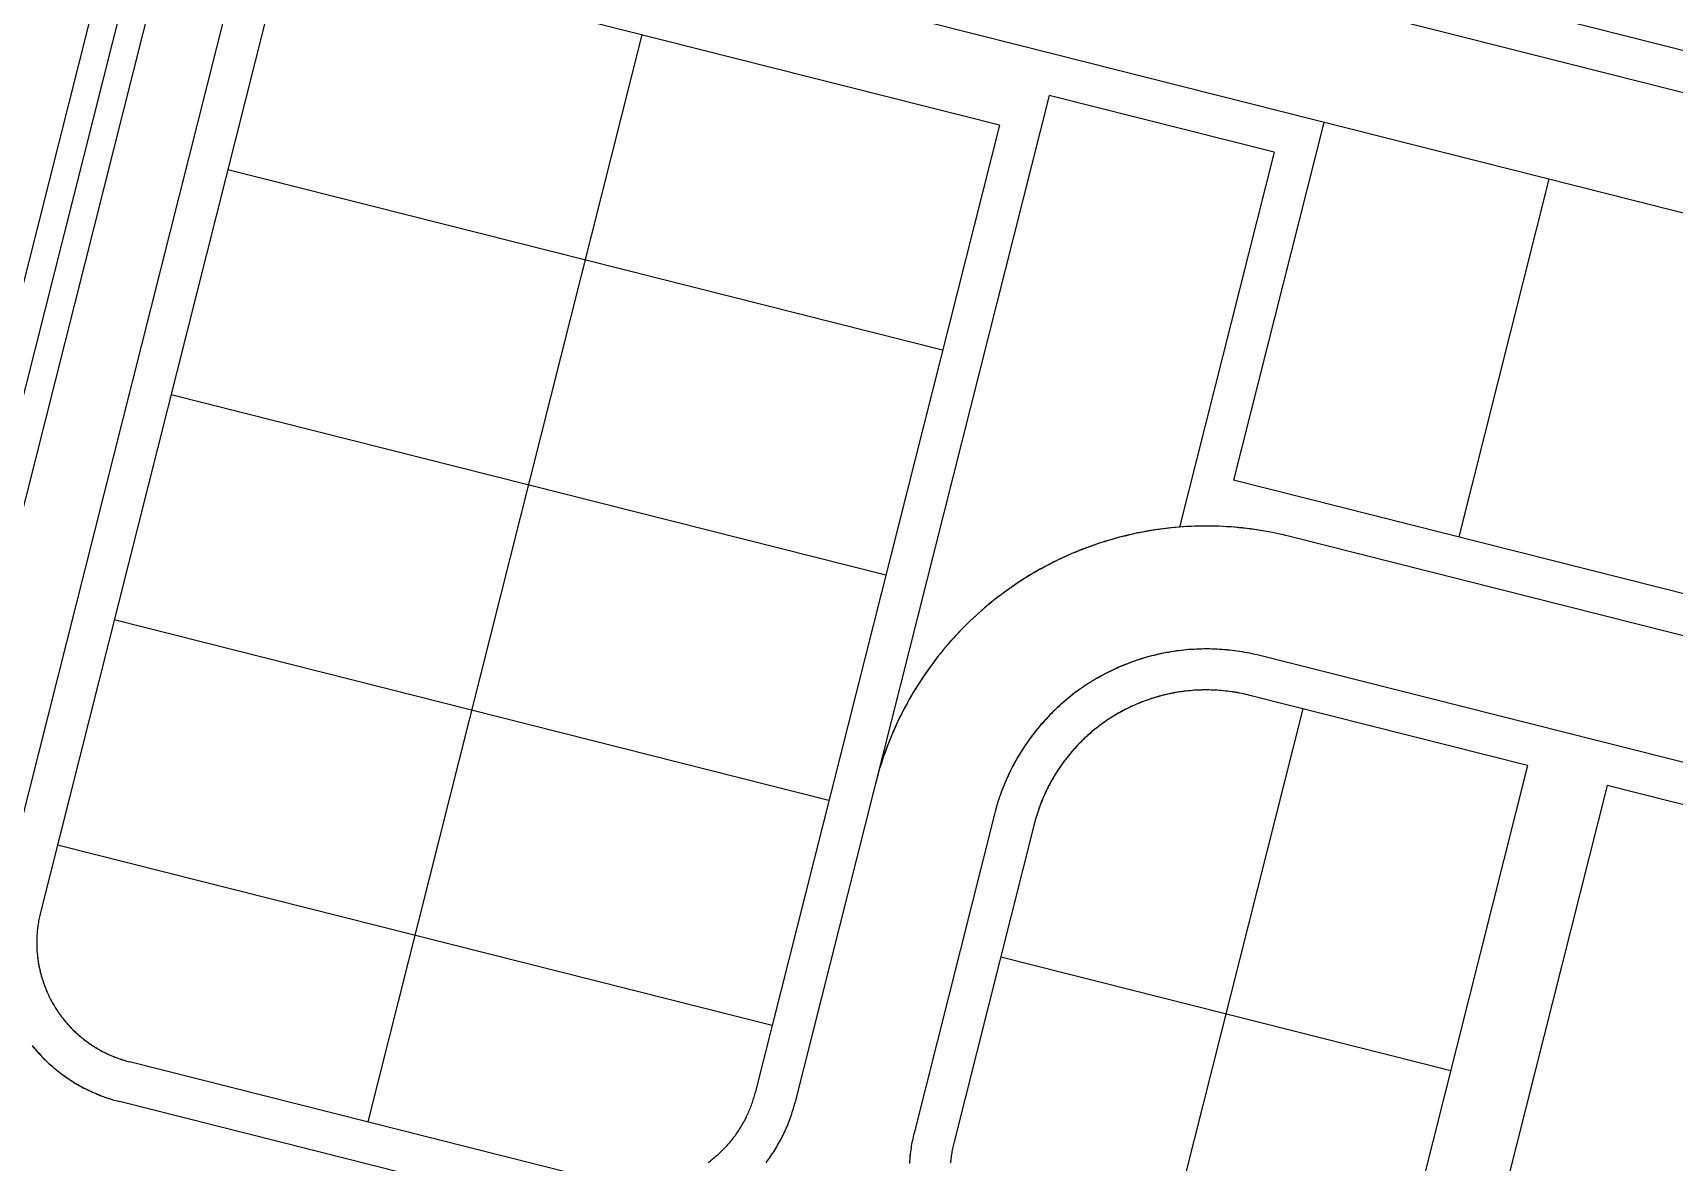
# Model space of a CAD drawing. Header units: metres. Extents: x 680594 to 684853, y 828874 to 830078.
# Drawn here: x 683904.6 to 684024.9, y 829315.2 to 829397.9 of the extents above; entities that cross this region are included whole.
import ezdxf

# ---------------------------------------------------------------- set-up
doc = ezdxf.new("R2010")
doc.units = ezdxf.units.M
doc.layers.add('PLOT_LINES', color=7, linetype='Continuous')

msp = doc.modelspace()

# ---------------------------------------------------------------- linework, layer by layer
at = {"layer": 'PLOT_LINES'}
for points in [[(683921.11, 829439.45), (683872.87, 829248.26)], [(683921.11, 829439.45), (683872.87, 829248.26)], [(683915.26, 829424.43), (683873.75, 829259.93)], [(683915.26, 829424.43), (683873.75, 829259.93)], [(683919.14, 829423.45), (683877.63, 829258.95)], [(683919.14, 829423.45), (683877.63, 829258.95)], [(684196.84, 829353.37), (683936.1, 829419.17)], [(684196.84, 829353.37), (683936.1, 829419.17)], [(684196.11, 829350.46), (683935.37, 829416.26)], [(684196.11, 829350.46), (683935.37, 829416.26)], [(683921.53, 829410.47), (683902.29, 829334.2)], [(683921.53, 829410.47), (683902.29, 829334.2)], [(683976.91, 829396.95), (683924.55, 829410.16)], [(683976.91, 829396.95), (683924.55, 829410.16)], [(683923.08, 829404.34), (683905.2, 829333.47)], [(683923.08, 829404.34), (683905.2, 829333.47)], [(683975.44, 829391.13), (683923.08, 829404.34)], [(683975.44, 829391.13), (683923.08, 829404.34)], [(683949.26, 829397.74), (683929.17, 829318.14)], [(683949.26, 829397.74), (683929.17, 829318.14)], [(684144.57, 829354.64), (683976.91, 829396.95)], [(684144.57, 829354.64), (683976.91, 829396.95)], [(683979.08, 829393.3), (683960.46, 829319.52)], [(683979.08, 829393.3), (683960.46, 829319.52)], [(683995.57, 829389.14), (683979.08, 829393.3)], [(683995.57, 829389.14), (683979.08, 829393.3)], [(683999.21, 829391.32), (683992.6, 829365.14)], [(683999.21, 829391.32), (683992.6, 829365.14)], [(683975.44, 829391.13), (683957.56, 829320.26)], [(683975.44, 829391.13), (683957.56, 829320.26)], [(683995.57, 829389.14), (683988.64, 829361.69)], [(683995.57, 829389.14), (683988.64, 829361.69)], [(683971.28, 829374.65), (683918.92, 829387.86)], [(683971.28, 829374.65), (683918.92, 829387.86)], [(684015.69, 829387.16), (684009.09, 829360.98)], [(684015.69, 829387.16), (684009.09, 829360.98)], [(683967.12, 829358.16), (683914.76, 829371.37)], [(683967.12, 829358.16), (683914.76, 829371.37)], [(684124.47, 829331.87), (683992.6, 829365.14)], [(684124.47, 829331.87), (683992.6, 829365.14)], [(683996.72, 829361.01), (683996.43, 829361.08), (683996.15, 829361.14), (683995.86, 829361.21), (683995.57, 829361.27), (683995.29, 829361.32), (683995, 829361.38), (683994.71, 829361.43), (683994.42, 829361.47), (683994.13, 829361.52), (683993.84, 829361.56), (683993.55, 829361.59), (683993.26, 829361.63), (683992.97, 829361.66), (683992.67, 829361.68), (683992.38, 829361.7), (683992.09, 829361.72), (683991.8, 829361.74), (683991.5, 829361.75), (683991.21, 829361.76), (683990.92, 829361.77), (683990.62, 829361.77), (683990.33, 829361.77), (683990.04, 829361.76), (683989.75, 829361.75), (683989.45, 829361.74), (683989.16, 829361.73), (683988.87, 829361.71), (683988.58, 829361.69), (683988.28, 829361.66), (683987.99, 829361.63), (683987.7, 829361.6), (683987.41, 829361.56), (683987.12, 829361.52), (683986.83, 829361.48), (683986.54, 829361.44), (683986.25, 829361.39), (683985.96, 829361.33), (683985.68, 829361.28), (683985.39, 829361.22), (683985.1, 829361.16), (683984.82, 829361.09), (683984.53, 829361.02), (683984.25, 829360.95), (683983.96, 829360.87), (683983.68, 829360.79), (683983.4, 829360.71), (683983.12, 829360.62), (683982.84, 829360.53), (683982.56, 829360.44), (683982.29, 829360.35), (683982.01, 829360.25), (683981.74, 829360.14), (683981.46, 829360.04), (683981.19, 829359.93), (683980.92, 829359.82), (683980.65, 829359.7), (683980.38, 829359.58), (683980.12, 829359.46), (683979.85, 829359.34), (683979.59, 829359.21), (683979.32, 829359.08), (683979.06, 829358.95), (683978.8, 829358.81), (683978.55, 829358.67), (683978.29, 829358.53), (683978.04, 829358.38), (683977.78, 829358.23), (683977.53, 829358.08), (683977.28, 829357.93), (683977.04, 829357.77), (683976.79, 829357.61), (683976.55, 829357.45), (683976.31, 829357.28), (683976.07, 829357.11), (683975.83, 829356.94), (683975.6, 829356.76), (683975.36, 829356.59), (683975.13, 829356.41), (683974.9, 829356.22), (683974.67, 829356.04), (683974.45, 829355.85), (683974.23, 829355.66), (683974.01, 829355.47), (683973.79, 829355.27), (683973.57, 829355.07), (683973.36, 829354.87), (683973.15, 829354.67), (683972.94, 829354.46), (683972.73, 829354.26), (683972.53, 829354.04), (683972.33, 829353.83), (683972.13, 829353.62), (683971.93, 829353.4), (683971.74, 829353.18), (683971.55, 829352.96), (683971.36, 829352.73), (683971.17, 829352.51), (683970.99, 829352.28), (683970.81, 829352.05), (683970.63, 829351.81), (683970.46, 829351.58), (683970.29, 829351.34), (683970.12, 829351.1), (683969.95, 829350.86), (683969.79, 829350.62), (683969.63, 829350.37), (683969.47, 829350.13), (683969.31, 829349.88), (683969.16, 829349.63), (683969.01, 829349.37), (683968.86, 829349.12), (683968.72, 829348.86), (683968.58, 829348.61), (683968.44, 829348.35), (683968.31, 829348.09), (683968.18, 829347.83), (683968.05, 829347.56), (683967.93, 829347.3), (683967.8, 829347.03), (683967.68, 829346.76), (683967.57, 829346.49), (683967.46, 829346.22), (683967.35, 829345.95), (683967.24, 829345.68), (683967.14, 829345.4), (683967.04, 829345.13), (683966.94, 829344.85), (683966.85, 829344.57), (683966.76, 829344.29), (683966.67, 829344.01), (683966.59, 829343.73), (683966.51, 829343.45), (683966.43, 829343.17), (683966.36, 829342.88)], [(683996.72, 829361.01), (683996.43, 829361.08), (683996.15, 829361.14), (683995.87, 829361.21), (683995.58, 829361.27), (683995.3, 829361.32), (683995.01, 829361.38), (683994.72, 829361.43), (683994.44, 829361.47), (683994.15, 829361.51), (683993.86, 829361.55), (683993.57, 829361.59), (683993.28, 829361.62), (683992.99, 829361.65), (683992.7, 829361.68), (683992.41, 829361.7), (683992.12, 829361.72), (683991.83, 829361.74), (683991.54, 829361.75), (683991.25, 829361.76), (683990.96, 829361.77), (683990.67, 829361.77), (683990.38, 829361.77), (683990.09, 829361.76), (683989.8, 829361.76), (683989.51, 829361.74), (683989.22, 829361.73), (683988.93, 829361.71), (683988.64, 829361.69), (683988.35, 829361.67), (683988.06, 829361.64), (683987.77, 829361.61), (683987.48, 829361.57), (683987.19, 829361.53), (683986.9, 829361.49), (683986.62, 829361.45), (683986.33, 829361.4), (683986.04, 829361.35), (683985.76, 829361.29), (683985.47, 829361.24), (683985.19, 829361.17), (683984.9, 829361.11), (683984.62, 829361.04), (683984.34, 829360.97), (683984.06, 829360.9), (683983.78, 829360.82), (683983.5, 829360.74), (683983.22, 829360.65), (683982.94, 829360.57), (683982.67, 829360.48), (683982.39, 829360.38), (683982.12, 829360.28), (683981.84, 829360.18), (683981.57, 829360.08), (683981.3, 829359.97), (683981.03, 829359.86), (683980.76, 829359.75), (683980.5, 829359.64), (683980.23, 829359.52), (683979.97, 829359.39), (683979.7, 829359.27), (683979.44, 829359.14), (683979.18, 829359.01), (683978.93, 829358.87), (683978.67, 829358.74), (683978.41, 829358.6), (683978.16, 829358.45), (683977.91, 829358.31), (683977.66, 829358.16), (683977.41, 829358.01), (683977.17, 829357.85), (683976.92, 829357.69), (683976.68, 829357.53), (683976.44, 829357.37), (683976.2, 829357.2), (683975.96, 829357.03), (683975.73, 829356.86), (683975.49, 829356.69), (683975.26, 829356.51), (683975.04, 829356.33), (683974.81, 829356.15), (683974.58, 829355.96), (683974.36, 829355.78), (683974.14, 829355.59), (683973.92, 829355.39), (683973.71, 829355.2), (683973.5, 829355), (683973.28, 829354.8), (683973.08, 829354.6), (683972.87, 829354.39), (683972.67, 829354.19), (683972.46, 829353.98), (683972.26, 829353.76), (683972.07, 829353.55), (683971.87, 829353.33), (683971.68, 829353.11), (683971.49, 829352.89), (683971.31, 829352.67), (683971.12, 829352.44), (683970.94, 829352.22), (683970.76, 829351.99), (683970.59, 829351.75), (683970.42, 829351.52), (683970.25, 829351.28), (683970.08, 829351.05), (683969.91, 829350.81), (683969.75, 829350.56), (683969.59, 829350.32), (683969.44, 829350.08), (683969.28, 829349.83), (683969.13, 829349.58), (683968.98, 829349.33), (683968.84, 829349.08), (683968.7, 829348.82), (683968.56, 829348.57), (683968.42, 829348.31), (683968.29, 829348.05), (683968.16, 829347.79), (683968.03, 829347.53), (683967.91, 829347.27), (683967.79, 829347), (683967.67, 829346.73), (683967.56, 829346.47), (683967.45, 829346.2), (683967.34, 829345.93), (683967.23, 829345.66), (683967.13, 829345.38), (683967.03, 829345.11), (683966.94, 829344.84), (683966.85, 829344.56), (683966.76, 829344.28), (683966.67, 829344.01), (683966.59, 829343.73), (683966.51, 829343.45), (683966.43, 829343.17), (683966.36, 829342.88)], [(684115.89, 829330.93), (683996.72, 829361.01)], [(684115.89, 829330.93), (683996.72, 829361.01)], [(683962.96, 829341.68), (683910.6, 829354.89)], [(683962.96, 829341.68), (683910.6, 829354.89)], [(683994.51, 829352.28), (683994.33, 829352.33), (683994.15, 829352.37), (683993.97, 829352.41), (683993.78, 829352.45), (683993.6, 829352.48), (683993.41, 829352.52), (683993.23, 829352.55), (683993.04, 829352.58), (683992.86, 829352.61), (683992.67, 829352.63), (683992.49, 829352.66), (683992.3, 829352.68), (683992.11, 829352.7), (683991.93, 829352.71), (683991.74, 829352.73), (683991.55, 829352.74), (683991.37, 829352.75), (683991.18, 829352.76), (683990.99, 829352.76), (683990.8, 829352.77), (683990.62, 829352.77), (683990.43, 829352.77), (683990.24, 829352.76), (683990.05, 829352.76), (683989.87, 829352.75), (683989.68, 829352.74), (683989.49, 829352.73), (683989.3, 829352.72), (683989.12, 829352.7), (683988.93, 829352.68), (683988.74, 829352.66), (683988.56, 829352.64), (683988.37, 829352.61), (683988.19, 829352.58), (683988, 829352.56), (683987.82, 829352.52), (683987.63, 829352.49), (683987.45, 829352.45), (683987.26, 829352.42), (683987.08, 829352.38), (683986.9, 829352.33), (683986.72, 829352.29), (683986.53, 829352.24), (683986.35, 829352.19), (683986.17, 829352.14), (683985.99, 829352.09), (683985.81, 829352.04), (683985.64, 829351.98), (683985.46, 829351.92), (683985.28, 829351.86), (683985.1, 829351.79), (683984.93, 829351.73), (683984.75, 829351.66), (683984.58, 829351.59), (683984.41, 829351.52), (683984.23, 829351.45), (683984.06, 829351.37), (683983.89, 829351.29), (683983.72, 829351.21), (683983.55, 829351.13), (683983.38, 829351.05), (683983.22, 829350.96), (683983.05, 829350.88), (683982.89, 829350.79), (683982.72, 829350.69), (683982.56, 829350.6), (683982.4, 829350.51), (683982.24, 829350.41), (683982.08, 829350.31), (683981.92, 829350.21), (683981.76, 829350.11), (683981.61, 829350), (683981.45, 829349.9), (683981.3, 829349.79), (683981.15, 829349.68), (683981, 829349.57), (683980.85, 829349.45), (683980.7, 829349.34), (683980.55, 829349.22), (683980.41, 829349.1), (683980.26, 829348.98), (683980.12, 829348.86), (683979.98, 829348.74), (683979.84, 829348.61), (683979.7, 829348.48), (683979.57, 829348.35), (683979.43, 829348.22), (683979.3, 829348.09), (683979.17, 829347.96), (683979.03, 829347.82), (683978.91, 829347.69), (683978.78, 829347.55), (683978.65, 829347.41), (683978.53, 829347.27), (683978.41, 829347.13), (683978.29, 829346.98), (683978.17, 829346.84), (683978.05, 829346.69), (683977.93, 829346.55), (683977.82, 829346.4), (683977.71, 829346.25), (683977.6, 829346.09), (683977.49, 829345.94), (683977.38, 829345.79), (683977.28, 829345.63), (683977.18, 829345.47), (683977.07, 829345.32), (683976.98, 829345.16), (683976.88, 829345), (683976.78, 829344.84), (683976.69, 829344.67), (683976.6, 829344.51), (683976.51, 829344.35), (683976.42, 829344.18), (683976.33, 829344.01), (683976.25, 829343.84), (683976.17, 829343.68), (683976.09, 829343.51), (683976.01, 829343.34), (683975.93, 829343.16), (683975.86, 829342.99), (683975.79, 829342.82), (683975.72, 829342.64), (683975.65, 829342.47), (683975.58, 829342.29), (683975.52, 829342.12), (683975.46, 829341.94), (683975.4, 829341.76), (683975.34, 829341.58), (683975.29, 829341.41), (683975.23, 829341.23), (683975.18, 829341.05), (683975.13, 829340.86), (683975.09, 829340.68)], [(683994.51, 829352.28), (683994.33, 829352.33), (683994.15, 829352.37), (683993.97, 829352.41), (683993.79, 829352.45), (683993.61, 829352.48), (683993.42, 829352.52), (683993.24, 829352.55), (683993.06, 829352.58), (683992.87, 829352.61), (683992.69, 829352.63), (683992.5, 829352.65), (683992.32, 829352.68), (683992.13, 829352.69), (683991.95, 829352.71), (683991.76, 829352.73), (683991.58, 829352.74), (683991.39, 829352.75), (683991.2, 829352.76), (683991.02, 829352.76), (683990.83, 829352.77), (683990.64, 829352.77), (683990.46, 829352.77), (683990.27, 829352.76), (683990.09, 829352.76), (683989.9, 829352.75), (683989.71, 829352.74), (683989.53, 829352.73), (683989.34, 829352.72), (683989.16, 829352.7), (683988.97, 829352.68), (683988.79, 829352.66), (683988.6, 829352.64), (683988.42, 829352.62), (683988.23, 829352.59), (683988.05, 829352.56), (683987.87, 829352.53), (683987.68, 829352.5), (683987.5, 829352.46), (683987.32, 829352.43), (683987.14, 829352.39), (683986.95, 829352.35), (683986.77, 829352.3), (683986.59, 829352.26), (683986.41, 829352.21), (683986.23, 829352.16), (683986.05, 829352.11), (683985.88, 829352.05), (683985.7, 829352), (683985.52, 829351.94), (683985.35, 829351.88), (683985.17, 829351.82), (683985, 829351.75), (683984.82, 829351.69), (683984.65, 829351.62), (683984.48, 829351.55), (683984.3, 829351.48), (683984.13, 829351.4), (683983.96, 829351.33), (683983.79, 829351.25), (683983.63, 829351.17), (683983.46, 829351.09), (683983.29, 829351), (683983.13, 829350.92), (683982.96, 829350.83), (683982.8, 829350.74), (683982.64, 829350.65), (683982.48, 829350.55), (683982.32, 829350.46), (683982.16, 829350.36), (683982, 829350.26), (683981.85, 829350.16), (683981.69, 829350.06), (683981.54, 829349.95), (683981.38, 829349.85), (683981.23, 829349.74), (683981.08, 829349.63), (683980.93, 829349.52), (683980.78, 829349.4), (683980.64, 829349.29), (683980.49, 829349.17), (683980.35, 829349.05), (683980.21, 829348.93), (683980.07, 829348.81), (683979.93, 829348.69), (683979.79, 829348.56), (683979.65, 829348.44), (683979.52, 829348.31), (683979.38, 829348.18), (683979.25, 829348.05), (683979.12, 829347.91), (683978.99, 829347.78), (683978.87, 829347.64), (683978.74, 829347.51), (683978.62, 829347.37), (683978.49, 829347.23), (683978.37, 829347.09), (683978.25, 829346.94), (683978.14, 829346.8), (683978.02, 829346.65), (683977.91, 829346.51), (683977.79, 829346.36), (683977.68, 829346.21), (683977.57, 829346.06), (683977.47, 829345.91), (683977.36, 829345.75), (683977.26, 829345.6), (683977.15, 829345.44), (683977.05, 829345.28), (683976.96, 829345.13), (683976.86, 829344.97), (683976.77, 829344.81), (683976.67, 829344.65), (683976.58, 829344.48), (683976.49, 829344.32), (683976.41, 829344.15), (683976.32, 829343.99), (683976.24, 829343.82), (683976.16, 829343.65), (683976.08, 829343.49), (683976, 829343.32), (683975.93, 829343.15), (683975.85, 829342.98), (683975.78, 829342.8), (683975.71, 829342.63), (683975.65, 829342.46), (683975.58, 829342.28), (683975.52, 829342.11), (683975.46, 829341.93), (683975.4, 829341.76), (683975.34, 829341.58), (683975.28, 829341.4), (683975.23, 829341.22), (683975.18, 829341.04), (683975.13, 829340.86), (683975.09, 829340.68)], [(684113.69, 829322.21), (683994.51, 829352.28)], [(684113.69, 829322.21), (683994.51, 829352.28)], [(683993.78, 829349.37), (683993.63, 829349.41), (683993.48, 829349.44), (683993.34, 829349.48), (683993.19, 829349.51), (683993.04, 829349.54), (683992.89, 829349.57), (683992.74, 829349.59), (683992.59, 829349.62), (683992.44, 829349.64), (683992.28, 829349.66), (683992.13, 829349.68), (683991.98, 829349.69), (683991.83, 829349.71), (683991.68, 829349.72), (683991.53, 829349.73), (683991.37, 829349.74), (683991.22, 829349.75), (683991.07, 829349.76), (683990.92, 829349.76), (683990.77, 829349.77), (683990.61, 829349.77), (683990.46, 829349.77), (683990.31, 829349.76), (683990.16, 829349.76), (683990, 829349.75), (683989.85, 829349.75), (683989.7, 829349.74), (683989.55, 829349.73), (683989.4, 829349.71), (683989.24, 829349.7), (683989.09, 829349.68), (683988.94, 829349.66), (683988.79, 829349.64), (683988.64, 829349.62), (683988.49, 829349.6), (683988.34, 829349.57), (683988.19, 829349.54), (683988.04, 829349.51), (683987.89, 829349.48), (683987.74, 829349.45), (683987.59, 829349.42), (683987.44, 829349.38), (683987.3, 829349.34), (683987.15, 829349.3), (683987, 829349.26), (683986.86, 829349.22), (683986.71, 829349.17), (683986.57, 829349.13), (683986.42, 829349.08), (683986.28, 829349.03), (683986.13, 829348.98), (683985.99, 829348.92), (683985.85, 829348.87), (683985.71, 829348.81), (683985.57, 829348.75), (683985.43, 829348.69), (683985.29, 829348.63), (683985.15, 829348.57), (683985.01, 829348.5), (683984.87, 829348.44), (683984.74, 829348.37), (683984.6, 829348.3), (683984.47, 829348.23), (683984.33, 829348.16), (683984.2, 829348.08), (683984.07, 829348.01), (683983.94, 829347.93), (683983.81, 829347.85), (683983.68, 829347.77), (683983.55, 829347.69), (683983.42, 829347.61), (683983.29, 829347.52), (683983.17, 829347.43), (683983.04, 829347.35), (683982.92, 829347.26), (683982.8, 829347.17), (683982.68, 829347.07), (683982.56, 829346.98), (683982.44, 829346.89), (683982.32, 829346.79), (683982.2, 829346.69), (683982.09, 829346.59), (683981.97, 829346.49), (683981.86, 829346.39), (683981.75, 829346.29), (683981.63, 829346.18), (683981.53, 829346.08), (683981.42, 829345.97), (683981.31, 829345.86), (683981.2, 829345.75), (683981.1, 829345.64), (683981, 829345.53), (683980.89, 829345.42), (683980.79, 829345.3), (683980.69, 829345.19), (683980.6, 829345.07), (683980.5, 829344.95), (683980.4, 829344.83), (683980.31, 829344.71), (683980.22, 829344.59), (683980.13, 829344.47), (683980.04, 829344.35), (683979.95, 829344.22), (683979.86, 829344.1), (683979.78, 829343.97), (683979.69, 829343.84), (683979.61, 829343.71), (683979.53, 829343.58), (683979.45, 829343.45), (683979.37, 829343.32), (683979.3, 829343.19), (683979.22, 829343.06), (683979.15, 829342.92), (683979.08, 829342.79), (683979.01, 829342.65), (683978.94, 829342.52), (683978.87, 829342.38), (683978.81, 829342.24), (683978.75, 829342.1), (683978.68, 829341.97), (683978.62, 829341.83), (683978.57, 829341.68), (683978.51, 829341.54), (683978.45, 829341.4), (683978.4, 829341.26), (683978.35, 829341.11), (683978.3, 829340.97), (683978.25, 829340.83), (683978.2, 829340.68), (683978.16, 829340.54), (683978.11, 829340.39), (683978.07, 829340.24), (683978.03, 829340.1), (683977.99, 829339.95)], [(683993.78, 829349.37), (683993.63, 829349.41), (683993.49, 829349.44), (683993.34, 829349.48), (683993.19, 829349.51), (683993.04, 829349.54), (683992.89, 829349.56), (683992.74, 829349.59), (683992.59, 829349.61), (683992.45, 829349.64), (683992.3, 829349.66), (683992.15, 829349.68), (683992, 829349.69), (683991.84, 829349.71), (683991.69, 829349.72), (683991.54, 829349.73), (683991.39, 829349.74), (683991.24, 829349.75), (683991.09, 829349.76), (683990.94, 829349.76), (683990.79, 829349.77), (683990.64, 829349.77), (683990.49, 829349.77), (683990.33, 829349.77), (683990.18, 829349.76), (683990.03, 829349.76), (683989.88, 829349.75), (683989.73, 829349.74), (683989.58, 829349.73), (683989.43, 829349.71), (683989.28, 829349.7), (683989.13, 829349.68), (683988.98, 829349.67), (683988.83, 829349.65), (683988.68, 829349.62), (683988.53, 829349.6), (683988.38, 829349.58), (683988.23, 829349.55), (683988.08, 829349.52), (683987.93, 829349.49), (683987.78, 829349.46), (683987.64, 829349.43), (683987.49, 829349.39), (683987.34, 829349.35), (683987.2, 829349.31), (683987.05, 829349.27), (683986.91, 829349.23), (683986.76, 829349.19), (683986.62, 829349.14), (683986.47, 829349.1), (683986.33, 829349.05), (683986.19, 829349), (683986.05, 829348.94), (683985.9, 829348.89), (683985.76, 829348.84), (683985.62, 829348.78), (683985.48, 829348.72), (683985.35, 829348.66), (683985.21, 829348.6), (683985.07, 829348.53), (683984.93, 829348.47), (683984.8, 829348.4), (683984.66, 829348.33), (683984.53, 829348.26), (683984.4, 829348.19), (683984.26, 829348.12), (683984.13, 829348.04), (683984, 829347.97), (683983.87, 829347.89), (683983.74, 829347.81), (683983.61, 829347.73), (683983.49, 829347.65), (683983.36, 829347.57), (683983.24, 829347.48), (683983.11, 829347.39), (683982.99, 829347.31), (683982.87, 829347.22), (683982.75, 829347.13), (683982.63, 829347.03), (683982.51, 829346.94), (683982.39, 829346.85), (683982.27, 829346.75), (683982.16, 829346.65), (683982.04, 829346.55), (683981.93, 829346.45), (683981.82, 829346.35), (683981.71, 829346.25), (683981.6, 829346.14), (683981.49, 829346.04), (683981.38, 829345.93), (683981.27, 829345.82), (683981.17, 829345.72), (683981.07, 829345.61), (683980.96, 829345.49), (683980.86, 829345.38), (683980.76, 829345.27), (683980.66, 829345.15), (683980.57, 829345.04), (683980.47, 829344.92), (683980.38, 829344.8), (683980.29, 829344.68), (683980.19, 829344.56), (683980.1, 829344.44), (683980.02, 829344.32), (683979.93, 829344.19), (683979.84, 829344.07), (683979.76, 829343.94), (683979.68, 829343.82), (683979.59, 829343.69), (683979.51, 829343.56), (683979.44, 829343.43), (683979.36, 829343.3), (683979.28, 829343.17), (683979.21, 829343.04), (683979.14, 829342.9), (683979.07, 829342.77), (683979, 829342.64), (683978.93, 829342.5), (683978.87, 829342.36), (683978.8, 829342.23), (683978.74, 829342.09), (683978.68, 829341.95), (683978.62, 829341.81), (683978.56, 829341.67), (683978.5, 829341.53), (683978.45, 829341.39), (683978.4, 829341.25), (683978.34, 829341.11), (683978.3, 829340.96), (683978.25, 829340.82), (683978.2, 829340.68), (683978.16, 829340.53), (683978.11, 829340.39), (683978.07, 829340.24), (683978.03, 829340.1), (683977.99, 829339.95)], [(684014.14, 829344.23), (683993.78, 829349.37)], [(684014.14, 829344.23), (683993.78, 829349.37)], [(683997.66, 829348.39), (683986.38, 829303.7)], [(683997.66, 829348.39), (683986.38, 829303.7)], [(684014.14, 829344.23), (684002.86, 829299.54)], [(684014.14, 829344.23), (684002.86, 829299.54)], [(684019.96, 829342.77), (684008.68, 829298.07)], [(684086.78, 829325.91), (684019.96, 829342.77)], [(683975.09, 829340.68), (683969.19, 829317.32)], [(683975.09, 829340.68), (683969.19, 829317.32)], [(683977.99, 829339.95), (683972.1, 829316.59)], [(683977.99, 829339.95), (683972.1, 829316.59)], [(683958.8, 829325.2), (683906.44, 829338.41)], [(683958.8, 829325.2), (683906.44, 829338.41)], [(683905.2, 829333.47), (683905.17, 829333.37), (683905.15, 829333.26), (683905.13, 829333.16), (683905.1, 829333.06), (683905.08, 829332.96), (683905.06, 829332.85), (683905.05, 829332.75), (683905.03, 829332.65), (683905.01, 829332.54), (683905, 829332.44), (683904.99, 829332.34), (683904.98, 829332.23), (683904.96, 829332.13), (683904.96, 829332.02), (683904.95, 829331.92), (683904.94, 829331.82), (683904.93, 829331.71), (683904.93, 829331.61), (683904.93, 829331.5), (683904.92, 829331.4), (683904.92, 829331.29), (683904.92, 829331.19), (683904.93, 829331.08), (683904.93, 829330.98), (683904.93, 829330.87), (683904.94, 829330.77), (683904.94, 829330.66), (683904.95, 829330.56), (683904.96, 829330.46), (683904.97, 829330.35), (683904.98, 829330.25), (683904.99, 829330.14), (683905.01, 829330.04), (683905.02, 829329.94), (683905.04, 829329.83), (683905.06, 829329.73), (683905.07, 829329.63), (683905.09, 829329.52), (683905.11, 829329.42), (683905.14, 829329.32), (683905.16, 829329.22), (683905.18, 829329.11), (683905.21, 829329.01), (683905.24, 829328.91), (683905.26, 829328.81), (683905.29, 829328.71), (683905.32, 829328.61), (683905.36, 829328.51), (683905.39, 829328.41), (683905.42, 829328.31), (683905.46, 829328.21), (683905.49, 829328.11), (683905.53, 829328.02), (683905.57, 829327.92), (683905.61, 829327.82), (683905.65, 829327.72), (683905.69, 829327.63), (683905.73, 829327.53), (683905.78, 829327.44), (683905.82, 829327.34), (683905.87, 829327.25), (683905.92, 829327.16), (683905.96, 829327.06), (683906.01, 829326.97), (683906.06, 829326.88), (683906.12, 829326.79), (683906.17, 829326.7), (683906.22, 829326.61), (683906.28, 829326.52), (683906.33, 829326.43), (683906.39, 829326.34), (683906.45, 829326.25), (683906.51, 829326.17), (683906.57, 829326.08), (683906.63, 829326), (683906.69, 829325.91), (683906.75, 829325.83), (683906.82, 829325.75), (683906.88, 829325.66), (683906.95, 829325.58), (683907.01, 829325.5), (683907.08, 829325.42), (683907.15, 829325.34), (683907.22, 829325.26), (683907.29, 829325.19), (683907.36, 829325.11), (683907.43, 829325.03), (683907.5, 829324.96), (683907.58, 829324.88), (683907.65, 829324.81), (683907.73, 829324.74), (683907.8, 829324.67), (683907.88, 829324.6), (683907.96, 829324.53), (683908.04, 829324.46), (683908.12, 829324.39), (683908.2, 829324.32), (683908.28, 829324.26), (683908.36, 829324.19), (683908.44, 829324.13), (683908.53, 829324.06), (683908.61, 829324), (683908.7, 829323.94), (683908.78, 829323.88), (683908.87, 829323.82), (683908.96, 829323.76), (683909.04, 829323.7), (683909.13, 829323.65), (683909.22, 829323.59), (683909.31, 829323.54), (683909.4, 829323.48), (683909.49, 829323.43), (683909.58, 829323.38), (683909.68, 829323.33), (683909.77, 829323.28), (683909.86, 829323.24), (683909.95, 829323.19), (683910.05, 829323.14), (683910.14, 829323.1), (683910.24, 829323.05), (683910.34, 829323.01), (683910.43, 829322.97), (683910.53, 829322.93), (683910.63, 829322.89), (683910.72, 829322.85), (683910.82, 829322.82), (683910.92, 829322.78), (683911.02, 829322.75), (683911.12, 829322.71), (683911.22, 829322.68), (683911.32, 829322.65), (683911.42, 829322.62), (683911.52, 829322.59), (683911.62, 829322.57), (683911.72, 829322.54)], [(683905.2, 829333.47), (683905.17, 829333.37), (683905.15, 829333.26), (683905.12, 829333.16), (683905.1, 829333.06), (683905.08, 829332.95), (683905.06, 829332.85), (683905.05, 829332.75), (683905.03, 829332.64), (683905.01, 829332.54), (683905, 829332.43), (683904.99, 829332.33), (683904.97, 829332.22), (683904.96, 829332.12), (683904.95, 829332.01), (683904.95, 829331.91), (683904.94, 829331.8), (683904.93, 829331.7), (683904.93, 829331.59), (683904.93, 829331.49), (683904.92, 829331.38), (683904.92, 829331.28), (683904.92, 829331.17), (683904.93, 829331.06), (683904.93, 829330.96), (683904.93, 829330.85), (683904.94, 829330.75), (683904.94, 829330.64), (683904.95, 829330.54), (683904.96, 829330.43), (683904.97, 829330.33), (683904.98, 829330.22), (683905, 829330.12), (683905.01, 829330.01), (683905.03, 829329.91), (683905.04, 829329.8), (683905.06, 829329.7), (683905.08, 829329.6), (683905.1, 829329.49), (683905.12, 829329.39), (683905.14, 829329.29), (683905.17, 829329.18), (683905.19, 829329.08), (683905.22, 829328.98), (683905.25, 829328.88), (683905.27, 829328.78), (683905.3, 829328.68), (683905.34, 829328.57), (683905.37, 829328.47), (683905.4, 829328.37), (683905.44, 829328.27), (683905.47, 829328.17), (683905.51, 829328.08), (683905.55, 829327.98), (683905.58, 829327.88), (683905.63, 829327.78), (683905.67, 829327.68), (683905.71, 829327.59), (683905.75, 829327.49), (683905.8, 829327.4), (683905.84, 829327.3), (683905.89, 829327.21), (683905.94, 829327.11), (683905.99, 829327.02), (683906.04, 829326.93), (683906.09, 829326.84), (683906.14, 829326.74), (683906.2, 829326.65), (683906.25, 829326.56), (683906.31, 829326.47), (683906.36, 829326.38), (683906.42, 829326.3), (683906.48, 829326.21), (683906.54, 829326.12), (683906.6, 829326.03), (683906.66, 829325.95), (683906.72, 829325.86), (683906.79, 829325.78), (683906.85, 829325.7), (683906.92, 829325.61), (683906.99, 829325.53), (683907.05, 829325.45), (683907.12, 829325.37), (683907.19, 829325.29), (683907.26, 829325.21), (683907.33, 829325.14), (683907.41, 829325.06), (683907.48, 829324.98), (683907.55, 829324.91), (683907.63, 829324.83), (683907.7, 829324.76), (683907.78, 829324.69), (683907.86, 829324.62), (683907.94, 829324.55), (683908.02, 829324.48), (683908.1, 829324.41), (683908.18, 829324.34), (683908.26, 829324.27), (683908.34, 829324.21), (683908.42, 829324.14), (683908.51, 829324.08), (683908.59, 829324.02), (683908.68, 829323.95), (683908.76, 829323.89), (683908.85, 829323.83), (683908.94, 829323.77), (683909.03, 829323.72), (683909.11, 829323.66), (683909.2, 829323.6), (683909.29, 829323.55), (683909.38, 829323.49), (683909.48, 829323.44), (683909.57, 829323.39), (683909.66, 829323.34), (683909.75, 829323.29), (683909.85, 829323.24), (683909.94, 829323.19), (683910.04, 829323.15), (683910.13, 829323.1), (683910.23, 829323.06), (683910.33, 829323.02), (683910.42, 829322.98), (683910.52, 829322.93), (683910.62, 829322.9), (683910.72, 829322.86), (683910.81, 829322.82), (683910.91, 829322.78), (683911.01, 829322.75), (683911.11, 829322.72), (683911.21, 829322.68), (683911.31, 829322.65), (683911.42, 829322.62), (683911.52, 829322.59), (683911.62, 829322.57), (683911.72, 829322.54)], [(684008.5, 829321.89), (683975.54, 829330.21)], [(684008.5, 829321.89), (683975.54, 829330.21)], [(683904.58, 829323.73), (683904.67, 829323.62), (683904.76, 829323.51), (683904.85, 829323.41), (683904.95, 829323.3), (683905.04, 829323.2), (683905.14, 829323.09), (683905.23, 829322.99), (683905.33, 829322.89), (683905.43, 829322.79), (683905.53, 829322.69), (683905.63, 829322.59), (683905.73, 829322.5), (683905.84, 829322.4), (683905.94, 829322.31), (683906.05, 829322.21), (683906.15, 829322.12), (683906.26, 829322.03), (683906.37, 829321.94), (683906.48, 829321.85), (683906.59, 829321.77), (683906.7, 829321.68), (683906.81, 829321.6), (683906.93, 829321.52), (683907.04, 829321.43), (683907.16, 829321.35), (683907.28, 829321.28), (683907.39, 829321.2), (683907.51, 829321.12), (683907.63, 829321.05), (683907.75, 829320.98), (683907.87, 829320.9), (683907.99, 829320.83), (683908.12, 829320.76), (683908.24, 829320.7), (683908.36, 829320.63), (683908.49, 829320.57), (683908.62, 829320.5), (683908.74, 829320.44), (683908.87, 829320.38), (683909, 829320.32), (683909.13, 829320.27), (683909.25, 829320.21), (683909.38, 829320.16), (683909.52, 829320.11), (683909.65, 829320.05), (683909.78, 829320), (683909.91, 829319.96), (683910.04, 829319.91), (683910.18, 829319.87), (683910.31, 829319.82), (683910.45, 829319.78), (683910.58, 829319.74), (683910.72, 829319.7), (683910.85, 829319.67), (683910.99, 829319.63)], [(683904.62, 829323.69), (683904.71, 829323.58), (683904.8, 829323.47), (683904.89, 829323.37), (683904.98, 829323.26), (683905.08, 829323.16), (683905.17, 829323.06), (683905.27, 829322.95), (683905.36, 829322.85), (683905.46, 829322.76), (683905.56, 829322.66), (683905.66, 829322.56), (683905.77, 829322.47), (683905.87, 829322.37), (683905.97, 829322.28), (683906.08, 829322.19), (683906.18, 829322.1), (683906.29, 829322.01), (683906.4, 829321.92), (683906.51, 829321.83), (683906.62, 829321.75), (683906.73, 829321.66), (683906.84, 829321.58), (683906.96, 829321.5), (683907.07, 829321.42), (683907.18, 829321.34), (683907.3, 829321.26), (683907.42, 829321.18), (683907.54, 829321.11), (683907.65, 829321.03), (683907.77, 829320.96), (683907.89, 829320.89), (683908.01, 829320.82), (683908.14, 829320.75), (683908.26, 829320.69), (683908.38, 829320.62), (683908.51, 829320.56), (683908.63, 829320.5), (683908.76, 829320.43), (683908.88, 829320.38), (683909.01, 829320.32), (683909.14, 829320.26), (683909.27, 829320.21), (683909.4, 829320.15), (683909.53, 829320.1), (683909.66, 829320.05), (683909.79, 829320), (683909.92, 829319.95), (683910.05, 829319.91), (683910.18, 829319.86), (683910.32, 829319.82), (683910.45, 829319.78), (683910.58, 829319.74), (683910.72, 829319.7), (683910.85, 829319.67), (683910.99, 829319.63)], [(683946.63, 829313.73), (683911.72, 829322.54)], [(683946.63, 829313.73), (683911.72, 829322.54)], [(683945.89, 829310.82), (683910.99, 829319.63)], [(683945.89, 829310.82), (683910.99, 829319.63)], [(683954.1, 829315.16), (683954.18, 829315.22), (683954.27, 829315.29), (683954.35, 829315.35), (683954.43, 829315.42), (683954.51, 829315.48), (683954.59, 829315.55), (683954.67, 829315.62), (683954.75, 829315.68), (683954.83, 829315.75), (683954.91, 829315.82), (683954.99, 829315.89), (683955.06, 829315.97), (683955.14, 829316.04), (683955.21, 829316.11), (683955.29, 829316.19), (683955.36, 829316.26), (683955.43, 829316.34), (683955.5, 829316.42), (683955.57, 829316.5), (683955.64, 829316.57), (683955.71, 829316.65), (683955.77, 829316.73), (683955.84, 829316.82), (683955.91, 829316.9), (683955.97, 829316.98), (683956.03, 829317.06), (683956.1, 829317.15), (683956.16, 829317.23), (683956.22, 829317.32), (683956.28, 829317.4), (683956.33, 829317.49), (683956.39, 829317.58), (683956.45, 829317.67), (683956.5, 829317.76), (683956.56, 829317.85), (683956.61, 829317.94), (683956.66, 829318.03), (683956.71, 829318.12), (683956.76, 829318.21), (683956.81, 829318.3), (683956.86, 829318.4), (683956.91, 829318.49), (683956.95, 829318.58), (683957, 829318.68), (683957.04, 829318.77), (683957.08, 829318.87), (683957.12, 829318.97), (683957.16, 829319.06), (683957.2, 829319.16), (683957.24, 829319.26), (683957.28, 829319.36), (683957.31, 829319.45), (683957.35, 829319.55), (683957.38, 829319.65), (683957.41, 829319.75), (683957.44, 829319.85), (683957.47, 829319.95), (683957.5, 829320.05), (683957.53, 829320.15), (683957.56, 829320.26)], [(683954.1, 829315.16), (683954.18, 829315.22), (683954.27, 829315.29), (683954.35, 829315.35), (683954.43, 829315.42), (683954.51, 829315.48), (683954.59, 829315.55), (683954.67, 829315.62), (683954.75, 829315.68), (683954.83, 829315.75), (683954.91, 829315.82), (683954.99, 829315.89), (683955.06, 829315.97), (683955.14, 829316.04), (683955.21, 829316.11), (683955.29, 829316.19), (683955.36, 829316.26), (683955.43, 829316.34), (683955.5, 829316.42), (683955.57, 829316.5), (683955.64, 829316.57), (683955.71, 829316.65), (683955.77, 829316.73), (683955.84, 829316.82), (683955.91, 829316.9), (683955.97, 829316.98), (683956.03, 829317.06), (683956.1, 829317.15), (683956.16, 829317.23), (683956.22, 829317.32), (683956.28, 829317.4), (683956.33, 829317.49), (683956.39, 829317.58), (683956.45, 829317.67), (683956.5, 829317.76), (683956.56, 829317.85), (683956.61, 829317.94), (683956.66, 829318.03), (683956.71, 829318.12), (683956.76, 829318.21), (683956.81, 829318.3), (683956.86, 829318.4), (683956.91, 829318.49), (683956.95, 829318.58), (683957, 829318.68), (683957.04, 829318.77), (683957.08, 829318.87), (683957.12, 829318.97), (683957.16, 829319.06), (683957.2, 829319.16), (683957.24, 829319.26), (683957.28, 829319.36), (683957.31, 829319.45), (683957.35, 829319.55), (683957.38, 829319.65), (683957.41, 829319.75), (683957.44, 829319.85), (683957.47, 829319.95), (683957.5, 829320.05), (683957.53, 829320.15), (683957.56, 829320.26)], [(683958.35, 829315.15), (683958.43, 829315.27), (683958.52, 829315.38), (683958.6, 829315.49), (683958.68, 829315.6), (683958.76, 829315.72), (683958.84, 829315.84), (683958.91, 829315.95), (683958.99, 829316.07), (683959.06, 829316.19), (683959.13, 829316.31), (683959.2, 829316.43), (683959.27, 829316.55), (683959.34, 829316.67), (683959.41, 829316.79), (683959.47, 829316.92), (683959.54, 829317.04), (683959.6, 829317.17), (683959.66, 829317.29), (683959.72, 829317.42), (683959.78, 829317.55), (683959.83, 829317.67), (683959.89, 829317.8), (683959.94, 829317.93), (683959.99, 829318.06), (683960.04, 829318.19), (683960.09, 829318.32), (683960.14, 829318.45), (683960.19, 829318.59), (683960.23, 829318.72), (683960.27, 829318.85), (683960.32, 829318.98), (683960.35, 829319.12), (683960.39, 829319.25), (683960.43, 829319.39), (683960.46, 829319.52)], [(683958.35, 829315.15), (683958.43, 829315.27), (683958.52, 829315.38), (683958.6, 829315.49), (683958.68, 829315.6), (683958.76, 829315.72), (683958.84, 829315.84), (683958.91, 829315.95), (683958.99, 829316.07), (683959.06, 829316.19), (683959.13, 829316.31), (683959.2, 829316.43), (683959.27, 829316.55), (683959.34, 829316.67), (683959.41, 829316.79), (683959.47, 829316.92), (683959.54, 829317.04), (683959.6, 829317.17), (683959.66, 829317.29), (683959.72, 829317.42), (683959.78, 829317.55), (683959.83, 829317.67), (683959.89, 829317.8), (683959.94, 829317.93), (683959.99, 829318.06), (683960.04, 829318.19), (683960.09, 829318.32), (683960.14, 829318.45), (683960.19, 829318.59), (683960.23, 829318.72), (683960.27, 829318.85), (683960.32, 829318.98), (683960.35, 829319.12), (683960.39, 829319.25), (683960.43, 829319.39), (683960.46, 829319.52)], [(683969.19, 829317.32), (683969.16, 829317.18), (683969.13, 829317.05), (683969.1, 829316.91), (683969.07, 829316.78), (683969.04, 829316.64), (683969.01, 829316.5), (683968.99, 829316.36), (683968.97, 829316.23), (683968.95, 829316.09), (683968.93, 829315.95), (683968.91, 829315.81), (683968.9, 829315.67), (683968.88, 829315.53), (683968.87, 829315.39), (683968.86, 829315.26), (683968.85, 829315.12)], [(683969.19, 829317.32), (683969.16, 829317.18), (683969.13, 829317.05), (683969.09, 829316.91), (683969.07, 829316.77), (683969.04, 829316.63), (683969.01, 829316.5), (683968.99, 829316.36), (683968.97, 829316.22), (683968.95, 829316.08), (683968.93, 829315.94), (683968.91, 829315.8), (683968.89, 829315.66), (683968.88, 829315.52), (683968.87, 829315.38), (683968.86, 829315.24), (683968.85, 829315.1)], [(683972.1, 829316.59), (683972.07, 829316.48), (683972.05, 829316.38), (683972.03, 829316.28), (683972.01, 829316.18), (683971.99, 829316.08), (683971.97, 829315.97), (683971.95, 829315.87), (683971.93, 829315.77), (683971.92, 829315.66), (683971.9, 829315.56), (683971.89, 829315.45), (683971.88, 829315.35), (683971.87, 829315.25), (683971.86, 829315.14)], [(683972.1, 829316.59), (683972.07, 829316.48), (683972.05, 829316.38), (683972.03, 829316.28), (683972.01, 829316.17), (683971.99, 829316.07), (683971.97, 829315.97), (683971.95, 829315.86), (683971.93, 829315.76), (683971.92, 829315.66), (683971.9, 829315.55), (683971.89, 829315.45), (683971.88, 829315.34), (683971.87, 829315.24), (683971.86, 829315.13)]]:
    msp.add_lwpolyline(points, dxfattribs=at)

doc.saveas('drawing.dxf')
